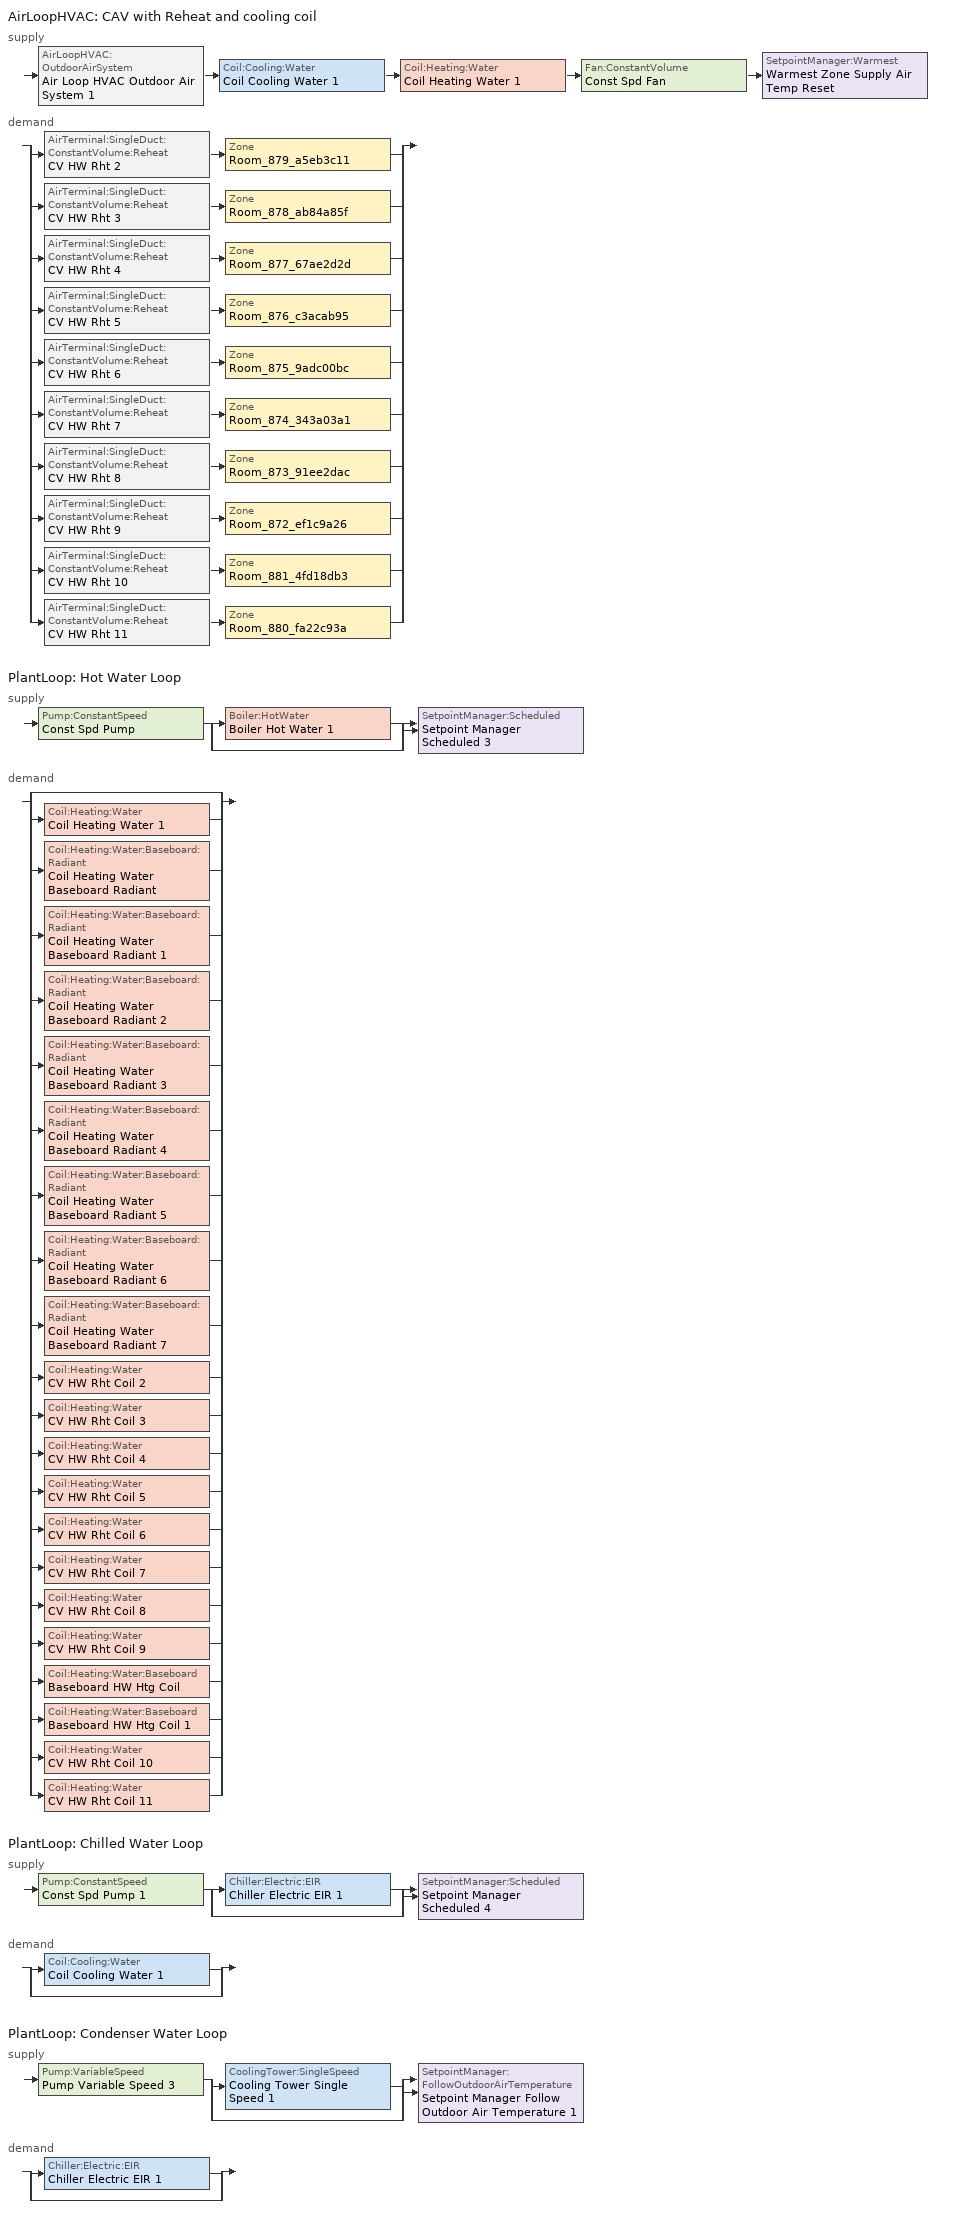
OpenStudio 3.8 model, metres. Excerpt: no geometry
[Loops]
AirLoopHVAC 'CAV with Reheat and cooling coil'
 supply: AirLoopHVAC:OutdoorAirSystem 'Air Loop HVAC Outdoor Air System 1' > Coil:Cooling:Water 'Coil Cooling Water 1' > Coil:Heating:Water 'Coil Heating Water 1' > Fan:ConstantVolume 'Const Spd Fan' > SetpointManager:Warmest 'Warmest Zone Supply Air Temp Reset'
 demand: split
  | AirTerminal:SingleDuct:ConstantVolume:Reheat 'CV HW Rht 2' > Zone 'Room_879_a5eb3c11'
  | AirTerminal:SingleDuct:ConstantVolume:Reheat 'CV HW Rht 3' > Zone 'Room_878_ab84a85f'
  | AirTerminal:SingleDuct:ConstantVolume:Reheat 'CV HW Rht 4' > Zone 'Room_877_67ae2d2d'
  | AirTerminal:SingleDuct:ConstantVolume:Reheat 'CV HW Rht 5' > Zone 'Room_876_c3acab95'
  | AirTerminal:SingleDuct:ConstantVolume:Reheat 'CV HW Rht 6' > Zone 'Room_875_9adc00bc'
  | AirTerminal:SingleDuct:ConstantVolume:Reheat 'CV HW Rht 7' > Zone 'Room_874_343a03a1'
  | AirTerminal:SingleDuct:ConstantVolume:Reheat 'CV HW Rht 8' > Zone 'Room_873_91ee2dac'
  | AirTerminal:SingleDuct:ConstantVolume:Reheat 'CV HW Rht 9' > Zone 'Room_872_ef1c9a26'
  | AirTerminal:SingleDuct:ConstantVolume:Reheat 'CV HW Rht 10' > Zone 'Room_881_4fd18db3'
  | AirTerminal:SingleDuct:ConstantVolume:Reheat 'CV HW Rht 11' > Zone 'Room_880_fa22c93a'
PlantLoop 'Hot Water Loop'
 supply: Pump:ConstantSpeed 'Const Spd Pump' > split
  | Boiler:HotWater 'Boiler Hot Water 1'
  | bypass
  join > SetpointManager:Scheduled 'Setpoint Manager Scheduled 3'
 demand: split
  | bypass
  | Coil:Heating:Water 'Coil Heating Water 1'
  | Coil:Heating:Water:Baseboard:Radiant 'Coil Heating Water Baseboard Radiant'
  | Coil:Heating:Water:Baseboard:Radiant 'Coil Heating Water Baseboard Radiant 1'
  | Coil:Heating:Water:Baseboard:Radiant 'Coil Heating Water Baseboard Radiant 2'
  | Coil:Heating:Water:Baseboard:Radiant 'Coil Heating Water Baseboard Radiant 3'
  | Coil:Heating:Water:Baseboard:Radiant 'Coil Heating Water Baseboard Radiant 4'
  | Coil:Heating:Water:Baseboard:Radiant 'Coil Heating Water Baseboard Radiant 5'
  | Coil:Heating:Water:Baseboard:Radiant 'Coil Heating Water Baseboard Radiant 6'
  | Coil:Heating:Water:Baseboard:Radiant 'Coil Heating Water Baseboard Radiant 7'
  | Coil:Heating:Water 'CV HW Rht Coil 2'
  | Coil:Heating:Water 'CV HW Rht Coil 3'
  | Coil:Heating:Water 'CV HW Rht Coil 4'
  | Coil:Heating:Water 'CV HW Rht Coil 5'
  | Coil:Heating:Water 'CV HW Rht Coil 6'
  | Coil:Heating:Water 'CV HW Rht Coil 7'
  | Coil:Heating:Water 'CV HW Rht Coil 8'
  | Coil:Heating:Water 'CV HW Rht Coil 9'
  | Coil:Heating:Water:Baseboard 'Baseboard HW Htg Coil'
  | Coil:Heating:Water:Baseboard 'Baseboard HW Htg Coil 1'
  | Coil:Heating:Water 'CV HW Rht Coil 10'
  | Coil:Heating:Water 'CV HW Rht Coil 11'
PlantLoop 'Chilled Water Loop'
 supply: Pump:ConstantSpeed 'Const Spd Pump 1' > split
  | Chiller:Electric:EIR 'Chiller Electric EIR 1'
  | bypass
  join > SetpointManager:Scheduled 'Setpoint Manager Scheduled 4'
 demand: split
  | Coil:Cooling:Water 'Coil Cooling Water 1'
  | bypass
PlantLoop 'Condenser Water Loop'
 supply: Pump:VariableSpeed 'Pump Variable Speed 3' > split
  | CoolingTower:SingleSpeed 'Cooling Tower Single Speed 1'
  | bypass
  join > SetpointManager:FollowOutdoorAirTemperature 'Setpoint Manager Follow Outdoor Air Temperature 1'
 demand: split
  | Chiller:Electric:EIR 'Chiller Electric EIR 1'
  | bypass
[Sizing:Zone] Zone Cooling Design Supply Air Temperature Input Method=SupplyAirTemperature; Zone Cooling Design Supply Air Temperature {C}=14; Zone Cooling Design Supply Air Temperature Difference {deltaC}=11.11; Zone Heating Design Supply Air Temperature Input Method=SupplyAirTemperature; Zone Heating Design Supply Air Temperature {C}=40; Zone Heating Design Supply Air Temperature Difference {deltaC}=11.11; Zone Cooling Design Supply Air Humidity Ratio {kg-H2O/kg-air}=0.0085; Zone Heating Design Supply Air Humidity Ratio {kg-H2O/kg-air}=0.008; Cooling Design Air Flow Method=DesignDay; Heating Design Air Flow Method=DesignDay; Account for Dedicated Outdoor Air System=No; Dedicated Outdoor Air System Control Strategy=NeutralSupplyAir; Dedicated Outdoor Air Low Setpoint Temperature for Design {C}=autosize; Dedicated Outdoor Air High Setpoint Temperature for Design {C}=autosize; Zone Load Sizing Method=Sensible Load Only No Latent Load; Zone Latent Cooling Design Supply Air Humidity Ratio Input Method=HumidityRatioDifference; Zone Cooling Design Supply Air Humidity Ratio Difference {kgWater/kgDryAir}=0.005; Zone Latent Heating Design Supply Air Humidity Ratio Input Method=HumidityRatioDifference; Zone Humidification Design Supply Air Humidity Ratio Difference {kgWater/kgDryAir}=0.005
Room_872_ef1c9a26; Room_873_91ee2dac; Room_874_343a03a1; Room_875_9adc00bc; Room_876_c3acab95; Room_877_67ae2d2d; Room_878_ab84a85f; Room_879_a5eb3c11; Room_880_fa22c93a; Room_881_4fd18db3
[Zone equipment]
Room_872_ef1c9a26: Zone HVAC Baseboard Rad Conv Water, Zone Exhaust Fan 7, CV HW Rht 9
Room_873_91ee2dac: Zone HVAC Baseboard Rad Conv Water 1, Zone Exhaust Fan 6, CV HW Rht 8
Room_874_343a03a1: Zone HVAC Baseboard Rad Conv Water 2, Zone Exhaust Fan 5, CV HW Rht 7
Room_875_9adc00bc: Zone HVAC Baseboard Rad Conv Water 3, Zone Exhaust Fan 4, CV HW Rht 6
Room_876_c3acab95: Zone HVAC Baseboard Rad Conv Water 4, Zone Exhaust Fan 3, CV HW Rht 5
Room_877_67ae2d2d: Zone HVAC Baseboard Rad Conv Water 5, Zone Exhaust Fan 2, CV HW Rht 4
Room_878_ab84a85f: Zone HVAC Baseboard Rad Conv Water 6, Zone Exhaust Fan 1, CV HW Rht 3
Room_879_a5eb3c11: Zone HVAC Baseboard Rad Conv Water 7, Zone Exhaust Fan, CV HW Rht 2
Room_880_fa22c93a: HW Baseboard, CV HW Rht 11
Room_881_4fd18db3: HW Baseboard 1, CV HW Rht 10
[ZoneHVAC:Baseboard:RadiantConvective:Water] Availability Schedule=Always On Discrete hvac_library; Fraction Radiant=0.3; Fraction of Radiant Energy Incident on People=0.3
Name | Heating Coil
Zone HVAC Baseboard Rad Conv Water | Coil Heating Water Baseboard Radiant
Zone HVAC Baseboard Rad Conv Water 1 | Coil Heating Water Baseboard Radiant 1
Zone HVAC Baseboard Rad Conv Water 2 | Coil Heating Water Baseboard Radiant 2
Zone HVAC Baseboard Rad Conv Water 3 | Coil Heating Water Baseboard Radiant 3
Zone HVAC Baseboard Rad Conv Water 4 | Coil Heating Water Baseboard Radiant 4
Zone HVAC Baseboard Rad Conv Water 5 | Coil Heating Water Baseboard Radiant 5
Zone HVAC Baseboard Rad Conv Water 6 | Coil Heating Water Baseboard Radiant 6
Zone HVAC Baseboard Rad Conv Water 7 | Coil Heating Water Baseboard Radiant 7
[Coil:Heating:Water:Baseboard:Radiant] Rated Average Water Temperature {C}=87.78; Rated Water Mass Flow Rate {kg/s}=0.063; Heating Design Capacity Method=HeatingDesignCapacity; Heating Design Capacity {W}=autosize; Heating Design Capacity Per Floor Area {W/m2}=0; Fraction of Autosized Heating Design Capacity=1; Maximum Water Flow Rate {m3/s}=autosize; Convergence Tolerance=0.001
Coil Heating Water Baseboard Radiant; Coil Heating Water Baseboard Radiant 1; Coil Heating Water Baseboard Radiant 2; Coil Heating Water Baseboard Radiant 3; Coil Heating Water Baseboard Radiant 4; Coil Heating Water Baseboard Radiant 5; Coil Heating Water Baseboard Radiant 6; Coil Heating Water Baseboard Radiant 7
[Fan:ZoneExhaust] Fan Total Efficiency=0.6; Pressure Rise {Pa}=0; System Availability Manager Coupling Mode=Decoupled
Zone Exhaust Fan; Zone Exhaust Fan 1; Zone Exhaust Fan 2; Zone Exhaust Fan 3; Zone Exhaust Fan 4; Zone Exhaust Fan 5; Zone Exhaust Fan 6; Zone Exhaust Fan 7
[AirLoopHVAC]
CAV with Reheat and cooling coil: Availability Schedule=Always On Discrete; Design Supply Air Flow Rate {m3/s}=autosize; Design Return Air Flow Fraction of Supply Air Flow=1
[Sizing:System]
CAV with Reheat and cooling coil: Central Heating Maximum System Air Flow Ratio=0.3; Preheat Design Temperature {C}=7; Preheat Design Humidity Ratio {kg-H2O/kg-Air}=0.008; Precool Design Temperature {C}=12.8; Precool Design Humidity Ratio {kg-H2O/kg-Air}=0.008; Central Cooling Design Supply Air Temperature {C}=12.8; Central Heating Design Supply Air Temperature {C}=12.8; 100% Outdoor Air in Cooling=Yes; 100% Outdoor Air in Heating=Yes; Central Cooling Design Supply Air Humidity Ratio {kg-H2O/kg-Air}=0.0085; Zone Maximum Outdoor Air Fraction=1; Cooling Supply Air Flow Rate Per Floor Area {m3/s-m2}=0.00996765; Cooling Fraction of Autosized Cooling Supply Air Flow Rate=1; Cooling Supply Air Flow Rate Per Unit Cooling Capacity {m3/s-W}=3.94755e-05; Heating Supply Air Flow Rate Per Floor Area {m3/s-m2}=0.00996765; Heating Fraction of Autosized Heating Supply Air Flow Rate=1; Heating Fraction of Autosized Cooling Supply Air Flow Rate=1; Heating Supply Air Flow Rate Per Unit Heating Capacity {m3/s-W}=3.15882e-05; Cooling Design Capacity Method=CoolingDesignCapacity; Cooling Design Capacity {W}=autosize; Cooling Design Capacity Per Floor Area {W/m2}=234.7; Fraction of Autosized Cooling Design Capacity=1; Heating Design Capacity Method=HeatingDesignCapacity; Heating Design Capacity {W}=autosize; Heating Design Capacity Per Floor Area {W/m2}=157; Fraction of Autosized Heating Design Capacity=1; Central Cooling Capacity Control Method=OnOff; Occupant Diversity=autosize
[Coil:Heating:Water]
Name | Availability Schedule
Coil Heating Water 1 | Always On Discrete
CV HW Rht Coil 2; CV HW Rht Coil 3; CV HW Rht Coil 4; CV HW Rht Coil 5; CV HW Rht Coil 6; CV HW Rht Coil 7; CV HW Rht Coil 8; CV HW Rht Coil 9; CV HW Rht Coil 10; CV HW Rht Coil 11 | Always On Discrete hvac_library
[Coil:Cooling:Water]
Coil Cooling Water 1: Availability Schedule=Always On Discrete
[Controller:OutdoorAir]
Controller Outdoor Air 1: Minimum Outdoor Air Flow Rate {m3/s}=0; Maximum Outdoor Air Flow Rate {m3/s}=Autosize; Economizer Control Type=NoEconomizer; Economizer Control Action Type=ModulateFlow; Economizer Maximum Limit Dry-Bulb Temperature {C}=28; Economizer Maximum Limit Enthalpy {J/kg}=64000; Economizer Minimum Limit Dry-Bulb Temperature {C}=-100; Lockout Type=NoLockout; Minimum Limit Type=FixedMinimum; Controller Mechanical Ventilation=Controller Mechanical Ventilation 1; High Humidity Control=No; Heat Recovery Bypass Control Type=BypassWhenWithinEconomizerLimits; Economizer Operation Staging=InterlockedWithMechanicalCooling
[Controller:MechanicalVentilation]
Controller Mechanical Ventilation 1: Availability Schedule=Always On Discrete
[AirLoopHVAC:OutdoorAirSystem]
Air Loop HVAC Outdoor Air System 1: Controller=Controller Outdoor Air 1
[PlantLoop] Glycol Concentration=0; Plant Loop Volume {m3}=Autocalculate; Load Distribution Scheme=Optimal
Name | Fluid Type
Hot Water Loop | Water
Chilled Water Loop; Condenser Water Loop
[Sizing:Plant] Sizing Option=NonCoincident; Zone Timesteps in Averaging Window=1; Coincident Sizing Factor Mode=None
Name | Loop Type | Design Loop Exit Temperature {C} | Loop Design Temperature Difference {deltaC}
Hot Water Loop | Heating | 82 | 11
Chilled Water Loop | Cooling | 7.22 | 6.67
Condenser Water Loop | Condenser | 29.4 | 5.6
[Boiler:HotWater]
Boiler Hot Water 1: Efficiency Curve Temperature Evaluation Variable=LeavingBoiler; Normalized Boiler Efficiency Curve=Boiler Efficiency; Water Outlet Upper Temperature Limit {C}=82; Boiler Flow Mode=ConstantFlow; On Cycle Parasitic Electric Load {W}=0; Off Cycle Parasitic Fuel Load {W}=0; Sizing Factor=1
[Controller:WaterCoil]
Name | Water Coil | Action
Controller Water Coil 1 | Coil Heating Water 1 | Normal
Controller Water Coil 2 | Coil Cooling Water 1 | Reverse
[SetpointManager:Scheduled] Control Variable=Temperature
Name | Schedule
Setpoint Manager Scheduled 3 | Hot_Water_Temperature
Setpoint Manager Scheduled 4 | Chilled_Water_Temperature
[Chiller:Electric:EIR]
Chiller Electric EIR 1: Reference Capacity {W}=Autosize; Reference COP {W/W}=5.5; Reference Leaving Chilled Water Temperature {C}=6.5; Reference Chilled Water Flow Rate {m3/s}=Autosize; Cooling Capacity Function of Temperature Curve=Curve Biquadratic 1; Electric Input to Cooling Output Ratio Function of Temperature Curve=Curve Biquadratic 2; Electric Input to Cooling Output Ratio Function of Part Load Ratio Curve=Curve Quadratic 1; Condenser Type=WaterCooled; Design Heat Recovery Water Flow Rate {m3/s}=Autosize; Sizing Factor=1; Basin Heater Capacity {W/K}=0; Basin Heater Setpoint Temperature {C}=10; Condenser Heat Recovery Relative Capacity Fraction=1
[CoolingTower:SingleSpeed]
Cooling Tower Single Speed 1: Design Water Flow Rate {m3/s}=autosize; Design Air Flow Rate {m3/s}=autosize; Fan Power at Design Air Flow Rate {W}=autosize; U-Factor Times Area Value at Design Air Flow Rate {W/K}=autosize; Air Flow Rate in Free Convection Regime {m3/s}=autosize; U-Factor Times Area Value at Free Convection Air Flow Rate {W/K}=autosize; Performance Input Method=UFactorTimesAreaAndDesignWaterFlowRate; Free Convection Capacity {W}=0; Basin Heater Capacity {W/K}=0; Basin Heater Setpoint Temperature {C}=2; Evaporation Loss Mode=LossFactor; Evaporation Loss Factor {percent/K}=0.2; Drift Loss Percent {percent}=0.008; Blowdown Calculation Mode=ConcentrationRatio; Blowdown Concentration Ratio=3; Capacity Control=FanCycling; Number of Cells=1; Cell Control=MinimalCell; Cell Minimum  Water Flow Rate Fraction=0.33; Cell Maximum Water Flow Rate Fraction=2.5; Sizing Factor=1; Free Convection Air Flow Rate Sizing Factor=0.1; Free Convection U-Factor Times Area Value Sizing Factor=0.1; Heat Rejection Capacity and Nominal Capacity Sizing Ratio=1.25; Free Convection Nominal Capacity Sizing Factor=0.1; Design Inlet Air Dry-Bulb Temperature {C}=35; Design Inlet Air Wet-Bulb Temperature {C}=25.6; Design Approach Temperature {deltaC}=autosize; Design Range Temperature {deltaC}=autosize
[Pump:VariableSpeed]
Pump Variable Speed 3: Pump Control Type=Intermittent; Skin Loss Radiative Fraction=0.5; Design Power Sizing Method=PowerPerFlowPerPressure; Design Electric Power per Unit Flow Rate {W/(m3/s)}=348701.1; Design Shaft Power per Unit Flow Rate per Unit Head {W-s/m3-Pa}=1.28205; Design Minimum Flow Rate Fraction=0
[SetpointManager:FollowOutdoorAirTemperature]
Setpoint Manager Follow Outdoor Air Temperature 1: Control Variable=Temperature; Reference Temperature Type=OutdoorAirWetBulb; Offset Temperature Difference {deltaC}=1.5; Maximum Setpoint Temperature {C}=80; Minimum Setpoint Temperature {C}=6
[Fan:ConstantVolume]
Const Spd Fan: Availability Schedule=Always On Discrete hvac_library; Maximum Flow Rate {m3/s}=AutoSize
[Pump:ConstantSpeed] Rated Flow Rate {m3/s}=autosize; Rated Pump Head {Pa}=179352; Rated Power Consumption {W}=autosize; Motor Efficiency=0.9; Fraction of Motor Inefficiencies to Fluid Stream=0; Pump Control Type=Intermittent; Design Power Sizing Method=PowerPerFlowPerPressure; Design Electric Power per Unit Flow Rate {W/(m3/s)}=348701.1; Design Shaft Power per Unit Flow Rate per Unit Head {W-s/m3-Pa}=1.28205
Const Spd Pump; Const Spd Pump 1
[AirTerminal:SingleDuct:ConstantVolume:Reheat] Availability Schedule=Always On Discrete hvac_library; Maximum Air Flow Rate {m3/s}=autosize; Maximum Hot Water or Steam Flow Rate {m3/s}=autosize; Minimum Hot Water or Steam Flow Rate {m3/s}=0; Convergence Tolerance=0.001; Maximum Reheat Air Temperature {C}=35
Name | Reheat Coil
CV HW Rht 2 | CV HW Rht Coil 2
CV HW Rht 3 | CV HW Rht Coil 3
CV HW Rht 4 | CV HW Rht Coil 4
CV HW Rht 5 | CV HW Rht Coil 5
CV HW Rht 6 | CV HW Rht Coil 6
CV HW Rht 7 | CV HW Rht Coil 7
CV HW Rht 8 | CV HW Rht Coil 8
CV HW Rht 9 | CV HW Rht Coil 9
CV HW Rht 10 | CV HW Rht Coil 10
CV HW Rht 11 | CV HW Rht Coil 11
[ZoneHVAC:Baseboard:Convective:Water] Availability Schedule=Always On Discrete hvac_library
Name | Heating Coil
HW Baseboard | Baseboard HW Htg Coil
HW Baseboard 1 | Baseboard HW Htg Coil 1
[Coil:Heating:Water:Baseboard] Heating Design Capacity Method=HeatingDesignCapacity; Heating Design Capacity {W}=Autosize; Heating Design Capacity Per Floor Area {W/m2}=0; Fraction of Autosized Heating Design Capacity=0.8; U-Factor Times Area Value {W/K}=autosize; Maximum Water Flow Rate {m3/s}=autosize; Convergence Tolerance=0.001
Baseboard HW Htg Coil; Baseboard HW Htg Coil 1
[SetpointManager:Warmest]
Warmest Zone Supply Air Temp Reset: Control Variable=Temperature; Minimum Setpoint Temperature {C}=15; Maximum Setpoint Temperature {C}=26; Strategy=MaximumTemperature
[Schedule:Day]
Hot_Water_Temperature_Default; Hot_Water_Temperature_Summer_Design_Day; Hot_Water_Temperature_Winter_Design_Day: 24, 0, 67
Chilled_Water_Temperature_Default; Chilled_Water_Temperature_Summer_Design_Day; Chilled_Water_Temperature_Winter_Design_Day: 24, 0, 6.7
[Schedule:Ruleset]
Name | Default Day Schedule | Summer Design Day Schedule | Winter Design Day Schedule
Hot_Water_Temperature | Hot_Water_Temperature_Default | Hot_Water_Temperature_Summer_Design_Day | Hot_Water_Temperature_Winter_Design_Day
Chilled_Water_Temperature | Chilled_Water_Temperature_Default | Chilled_Water_Temperature_Summer_Design_Day | Chilled_Water_Temperature_Winter_Design_Day
[Schedule:Constant] Value=1
Always On Discrete; Always On Discrete hvac_library
[Curve:Biquadratic]
Name | Coefficient1 Constant | Coefficient2 x | Coefficient3 x**2 | Coefficient4 y | Coefficient5 y**2 | Coefficient6 x*y | Minimum Value of x | Maximum Value of x | Minimum Value of y | Maximum Value of y | Input Unit Type for X | Input Unit Type for Y | Output Unit Type
Boiler Efficiency | 1 | 0 | 0 | 0 | 0 | 0 | 0 | 1 | 0 | 1 | Dimensionless | Dimensionless | Dimensionless
Curve Biquadratic 1 | 0.258 | 0.0389 | -0.000217 | 0.0469 | -0.000943 | -0.000343 | 5 | 10 | 24 | 35
Curve Biquadratic 2 | 0.934 | -0.0582 | 0.0045 | 0.00243 | 0.000486 | -0.00122 | 5 | 10 | 24 | 35
[Curve:Quadratic]
Curve Quadratic 1: Coefficient1 Constant=0.222903; Coefficient2 x=0.313387; Coefficient3 x**2=0.46371; Minimum Value of x=0; Maximum Value of x=1
